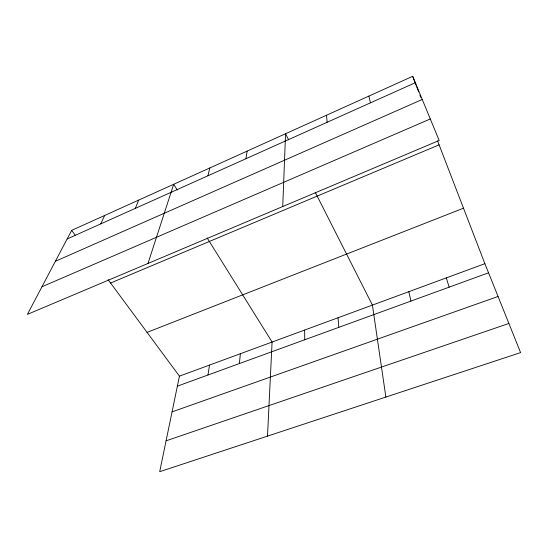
<?xml version="1.0" encoding="UTF-8"?>
<svg xmlns="http://www.w3.org/2000/svg" width="548" height="548" viewBox="0 0 548 548"><rect width="100%" height="100%" fill="white"/><g stroke="black" fill="none" stroke-linecap="round" stroke-linejoin="round"><path stroke-width="0.82" d="M282.734 206.541L285.563 133.739L288.652 139.836M267.499 436.126L272.089 342.034L207.137 237.901M239.36 363.577L240.394 353.707M245.984 158.701L247.093 151.118M207.959 375.017L209.521 365.071M108.086 279.651L179.436 376.154L159.701 471.691L520.6 352.611L484.884 263.684L437.564 140.87M207.939 175.778L209.822 167.955M147.987 263.451L173.689 184.279L177.257 189.998M135.363 208.35L138.651 200.109M100.722 223.899L104.654 215.467M71.658 230.379L27.4 314.381L439.167 140.473L412.692 76.309L71.658 230.379L75.145 235.092M67.123 238.976L415.329 82.7M55.369 261.293L422.248 99.469M41.936 286.789L430.29 118.964M110.586 283.028L439.092 144.836M147.076 332.383L463.505 208.192M179.436 376.154L484.884 263.684M177.374 386.155L488.549 272.808M172.058 411.87L498.057 296.468M166.071 440.832L508.893 323.457M315.258 192.321L372.421 305.092L385.867 397.067M412.692 76.309L418.72 91.954M419.926 95.085L420.83 97.428M446.298 277.891L449.161 287.159M368.866 96.106L370.462 102.839M408.829 291.687L410.932 301.085M326.512 115.238L327.135 122.279M338.068 317.744L338.801 327.355M304.633 330.054L304.743 339.76"/></g></svg>
